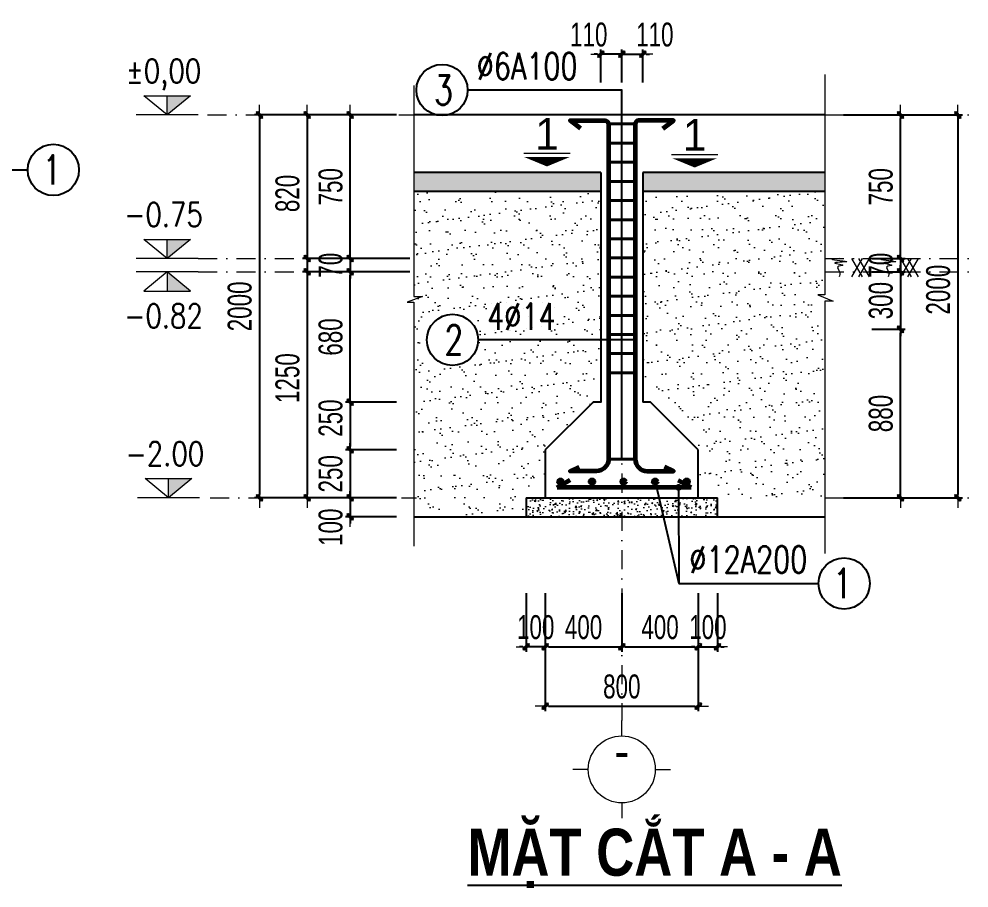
# Model space of a CAD drawing. Header units: millimetres. Extents: x -295047 to 263296, y -724756 to -308748.
# Drawn here: x -110458 to -105492, y -355493 to -350952 of the extents above; entities that cross this region are included whole.
import ezdxf
from ezdxf.enums import TextEntityAlignment as Align

# ---------------------------------------------------------------- set-up
doc = ezdxf.new("R2010")
doc.units = ezdxf.units.MM
doc.header["$MEASUREMENT"] = 0
doc.header["$PDMODE"] = 32
doc.linetypes.add('DASHDOT', pattern=[1, 0.5, -0.25, 0, -0.25])
doc.layers.get('Defpoints').update_dxf_attribs({"color": 1})
for name, color, linetype, lineweight in [('LC Dim', 8, 'Continuous', 18), ('LC Hatch', 252, 'Continuous', 9), ('LC ISO', 153, 'Continuous', 13), ('LC Khac', 4, 'Continuous', 9), ('LC Net dam2', 6, 'Continuous', 40), ('LC Net dam3', 1, 'Continuous', 60), ('LC Net manh', 219, 'Continuous', 5), ('LC Net thay', 7, 'Continuous', 25), ('LC Net truc', 79, 'DASHDOT', 13), ('LC Text1', 3, 'Continuous', 20), ('LC Text2', 7, 'Continuous', 25)]:
    doc.layers.add(name, color=color, linetype=linetype, lineweight=lineweight)
doc.styles.add('HOATBIF', font='hoatbif.shx', dxfattribs={"width": 0.7})
doc.styles.add('LC 1', font='VHAVANB.TTF')
doc.styles.add('LC 3', font='vnsimli.shx', dxfattribs={"width": 0.75})
doc.styles.add('LC3', font='VHARIALB.TTF', dxfattribs={"width": 0.8})
doc.styles.add('T1', font='Vnsimli.shx', dxfattribs={"width": 0.8})
doc.dimstyles.new('1-100(1-50)', dxfattribs={"dimscale": 50, "dimtxt": 2.5, "dimasz": 0.35, "dimexe": 0.5, "dimexo": 0, "dimgap": 0.8, "dimtad": 1, "dimdec": 0, "dimzin": 0, "dimdsep": 46, "dimtxsty": 'HOATBIF', "dimblk1": 'DOT', "dimblk2": 'DOT', "dimsah": 1, "dimcen": -1, "dimdle": 1, "dimclrd": 256, "dimclre": 256, "dimclrt": 4, "dimadec": 3, "dimazin": 2, "dimtfac": 0.333333, "dimtdec": 0, "dimtix": 1, "dimtmove": 2, "dimatfit": 3, "dimldrblk": 'DOT', "dimfxl": 1, "dimtvp": 0.833333, "dimtolj": 1, "dimtzin": 0, "dimarcsym": 0})

# ---------------------------------------------------------------- blocks, each defined once
blk = doc.blocks.new('DOT')
at = {"layer": 'LC Dim'}
blk.add_line((-3, 0), (3, 0), dxfattribs=at)
at = {"layer": 'LC Dim', "color": 4}
blk.add_line((-1, -1), (1, 1), dxfattribs=at)
blk.add_lwpolyline([(0.5, 1), (-1, -0.5), (-0.5, -1), (1, 0.5)], close=True, dxfattribs=at)
blk = doc.blocks.new('*D873')
at = {"layer": 'Defpoints', "color": 0, "ltscale": 2, "transparency": 16777216}
for p in [(-107707.3, -353952.1), (-107307.3, -353952.1), (-107307.3, -354233.5)]:
    blk.add_point(p, dxfattribs=at)
at = {"layer": 'LC Dim', "lineweight": -2, "ltscale": 2, "transparency": 16777216}
for p, q in [((-107707.3, -353952.1), (-107707.3, -354258.5)), ((-107307.3, -353952.1), (-107307.3, -354258.5)), ((-107689.8, -354233.5), (-107324.8, -354233.5))]:
    blk.add_line(p, q, dxfattribs=at)
at = {"layer": 'LC Dim', "lineweight": -2, "ltscale": 2, "transparency": 16777216, "xscale": 17.5, "yscale": 17.5, "zscale": 17.5, "rotation": 180}
blk.add_blockref('DOT', (-107707.3, -354233.5), dxfattribs=at)
at = {"layer": 'LC Dim', "lineweight": -2, "ltscale": 2, "transparency": 16777216, "xscale": 17.5, "yscale": 17.5, "zscale": 17.5}
blk.add_blockref('DOT', (-107307.3, -354233.5), dxfattribs=at)
at = {"layer": 'LC Dim', "color": 4, "ltscale": 2, "transparency": 16777216, "insert": (-107507.3, -354131), "char_height": 125, "attachment_point": 5, "style": 'HOATBIF'}
blk.add_mtext('\\A1;400', dxfattribs=at)
blk = doc.blocks.new('_Dot')
at = {"color": 0, "linetype": 'ByBlock', "lineweight": -2}
blk.add_line((-0.5, 0), (-1, 0), dxfattribs=at)
at = {"color": 0, "linetype": 'ByBlock', "const_width": 0.5}
blk.add_lwpolyline([(-0.25, 0, 1), (0.25, 0, 1)], format="xyb", close=True, dxfattribs=at)
blk = doc.blocks.new('*D874')
at = {"layer": 'Defpoints', "color": 0, "ltscale": 2, "transparency": 16777216}
for p in [(-107307.3, -353952.1), (-106907.3, -353952.1), (-106907.3, -354233.5)]:
    blk.add_point(p, dxfattribs=at)
at = {"layer": 'LC Dim', "lineweight": -2, "ltscale": 2, "transparency": 16777216}
for p, q in [((-107307.3, -353952.1), (-107307.3, -354258.5)), ((-106907.3, -353952.1), (-106907.3, -354258.5)), ((-107289.8, -354233.5), (-106924.8, -354233.5))]:
    blk.add_line(p, q, dxfattribs=at)
at = {"layer": 'LC Dim', "lineweight": -2, "ltscale": 2, "transparency": 16777216, "xscale": 17.5, "yscale": 17.5, "zscale": 17.5, "rotation": 180}
blk.add_blockref('DOT', (-107307.3, -354233.5), dxfattribs=at)
at = {"layer": 'LC Dim', "lineweight": -2, "ltscale": 2, "transparency": 16777216, "xscale": 17.5, "yscale": 17.5, "zscale": 17.5}
blk.add_blockref('DOT', (-106907.3, -354233.5), dxfattribs=at)
at = {"layer": 'LC Dim', "color": 4, "ltscale": 2, "transparency": 16777216, "insert": (-107107.3, -354131), "char_height": 125, "attachment_point": 5, "style": 'HOATBIF'}
blk.add_mtext('\\A1;400', dxfattribs=at)
blk = doc.blocks.new('*D875')
at = {"layer": 'Defpoints', "color": 0, "ltscale": 2, "transparency": 16777216}
for p in [(-107707.3, -353952.1), (-106907.3, -353952.1), (-106907.3, -354543.5)]:
    blk.add_point(p, dxfattribs=at)
at = {"layer": 'LC Dim', "lineweight": -2, "ltscale": 2, "transparency": 16777216}
for p, q in [((-107707.3, -353952.1), (-107707.3, -354568.5)), ((-106907.3, -353952.1), (-106907.3, -354568.5)), ((-107689.8, -354543.5), (-106924.8, -354543.5))]:
    blk.add_line(p, q, dxfattribs=at)
at = {"layer": 'LC Dim', "lineweight": -2, "ltscale": 2, "transparency": 16777216, "xscale": 17.5, "yscale": 17.5, "zscale": 17.5, "rotation": 180}
blk.add_blockref('DOT', (-107707.3, -354543.5), dxfattribs=at)
at = {"layer": 'LC Dim', "lineweight": -2, "ltscale": 2, "transparency": 16777216, "xscale": 17.5, "yscale": 17.5, "zscale": 17.5}
blk.add_blockref('DOT', (-106907.3, -354543.5), dxfattribs=at)
at = {"layer": 'LC Dim', "color": 4, "ltscale": 2, "transparency": 16777216, "insert": (-107307.3, -354441), "char_height": 125, "attachment_point": 5, "style": 'HOATBIF'}
blk.add_mtext('\\A1;800', dxfattribs=at)
blk = doc.blocks.new('*D876')
at = {"layer": 'Defpoints', "color": 0, "ltscale": 2, "transparency": 16777216}
for p in [(-107807.3, -353952.1), (-107707.3, -353952.1), (-107807.3, -354233.5)]:
    blk.add_point(p, dxfattribs=at)
at = {"layer": 'LC Dim', "lineweight": -2, "ltscale": 2, "transparency": 16777216}
for p, q in [((-107807.3, -353952.1), (-107807.3, -354258.5)), ((-107707.3, -353952.1), (-107707.3, -354258.5)), ((-107824.8, -354233.5), (-107842.3, -354233.5)), ((-107707.3, -354233.5), (-107807.3, -354233.5)), ((-107689.8, -354233.5), (-107672.3, -354233.5))]:
    blk.add_line(p, q, dxfattribs=at)
at = {"layer": 'LC Dim', "lineweight": -2, "ltscale": 2, "transparency": 16777216, "xscale": 17.5, "yscale": 17.5, "zscale": 17.5}
blk.add_blockref('DOT', (-107807.3, -354233.5), dxfattribs=at)
at = {"layer": 'LC Dim', "lineweight": -2, "ltscale": 2, "transparency": 16777216, "xscale": 17.5, "yscale": 17.5, "zscale": 17.5, "rotation": 180}
blk.add_blockref('DOT', (-107707.3, -354233.5), dxfattribs=at)
at = {"layer": 'LC Dim', "color": 4, "ltscale": 2, "transparency": 16777216, "insert": (-107757.3, -354131), "char_height": 125, "attachment_point": 5, "style": 'HOATBIF'}
blk.add_mtext('\\A1;100', dxfattribs=at)
blk = doc.blocks.new('*D877')
at = {"layer": 'Defpoints', "color": 0, "ltscale": 2, "transparency": 16777216}
for p in [(-106907.3, -353952.1), (-106807.3, -353952.1), (-106807.3, -354233.5)]:
    blk.add_point(p, dxfattribs=at)
at = {"layer": 'LC Dim', "lineweight": -2, "ltscale": 2, "transparency": 16777216}
for p, q in [((-106907.3, -353952.1), (-106907.3, -354258.5)), ((-106807.3, -353952.1), (-106807.3, -354258.5)), ((-106924.8, -354233.5), (-106942.3, -354233.5)), ((-106907.3, -354233.5), (-106807.3, -354233.5)), ((-106789.8, -354233.5), (-106772.3, -354233.5))]:
    blk.add_line(p, q, dxfattribs=at)
at = {"layer": 'LC Dim', "lineweight": -2, "ltscale": 2, "transparency": 16777216, "xscale": 17.5, "yscale": 17.5, "zscale": 17.5}
blk.add_blockref('DOT', (-106907.3, -354233.5), dxfattribs=at)
at = {"layer": 'LC Dim', "lineweight": -2, "ltscale": 2, "transparency": 16777216, "xscale": 17.5, "yscale": 17.5, "zscale": 17.5, "rotation": 180}
blk.add_blockref('DOT', (-106807.3, -354233.5), dxfattribs=at)
at = {"layer": 'LC Dim', "color": 4, "ltscale": 2, "transparency": 16777216, "insert": (-106857.3, -354131), "char_height": 125, "attachment_point": 5, "style": 'HOATBIF'}
blk.add_mtext('\\A1;100', dxfattribs=at)
blk = doc.blocks.new('*U848')
at = {"layer": 'LC Net dam2', "ltscale": 2}
blk.add_line((-70, 0), (70, 0), dxfattribs=at)
blk = doc.blocks.new('*U849')
at = {"layer": 'LC Net truc', "color": 0, "linetype": 'ByBlock', "lineweight": -2}
for p in [(0, 0), (0, -100), (0, -200), (0, -300), (0, -400), (0, -500), (0, -600)]:
    blk.add_blockref('*U848', p, dxfattribs=at)
at = {"layer": 'LC Net truc', "color": 0, "linetype": 'ByBlock', "lineweight": -2, "transparency": 16777216}
for p in [(0, -700), (0, -800), (0, -900), (0, -1000), (0, -1100), (0, -1200), (0, -1300)]:
    blk.add_blockref('*U848', p, dxfattribs=at)
blk = doc.blocks.new('theptron1')
at = {"layer": 'LC Net dam3'}
for p, q in [((-0.5, 0), (0.5, 0)), ((-0.35, 0.35), (0.35, -0.35)), ((0.35, 0.35), (-0.35, -0.35)), ((0, 0.5), (0, -0.5))]:
    blk.add_line(p, q, dxfattribs=at)
blk.add_circle((0, 0), 0.5, dxfattribs=at)
blk = doc.blocks.new('*U846')
at = {"layer": 'LC Dim', "xscale": 19.6923076923333, "yscale": 19.6923076923333, "zscale": 19.6923076923333}
blk.add_blockref('theptron1', (0, 0), dxfattribs=at)
blk = doc.blocks.new('*U847')
at = {"layer": 'LC Dim', "color": 0, "linetype": 'ByBlock', "lineweight": -2}
for p in [(0, 0), (165, 0), (330, 0), (495, 0), (660, 0)]:
    blk.add_blockref('*U846', p, dxfattribs=at)
blk = doc.blocks.new('*D878')
at = {"layer": 'Defpoints', "color": 0, "ltscale": 2, "transparency": 16777216}
for p in [(-108485.7, -353454), (-108726.7, -353554), (-108485.7, -353554)]:
    blk.add_point(p, dxfattribs=at)
at = {"layer": 'LC Dim', "lineweight": -2, "ltscale": 2, "transparency": 16777216}
for p, q in [((-108485.7, -353454), (-108751.7, -353454)), ((-108726.7, -353436.5), (-108726.7, -353419)), ((-108726.7, -353454), (-108726.7, -353554)), ((-108485.7, -353554), (-108751.7, -353554)), ((-108726.7, -353571.5), (-108726.7, -353589))]:
    blk.add_line(p, q, dxfattribs=at)
at = {"layer": 'LC Dim', "lineweight": -2, "ltscale": 2, "transparency": 16777216, "xscale": 17.5, "yscale": 17.5, "zscale": 17.5}
for p, rotation in [((-108726.7, -353454), 270), ((-108726.7, -353554), 90)]:
    blk.add_blockref('DOT', p, dxfattribs=dict(at, rotation=rotation))
at = {"layer": 'LC Dim', "color": 4, "ltscale": 2, "transparency": 16777216, "insert": (-108829.2, -353608.1), "char_height": 125, "attachment_point": 5, "rotation": 90, "style": 'HOATBIF'}
blk.add_mtext('\\A1;100', dxfattribs=at)
blk = doc.blocks.new('*D879')
at = {"layer": 'Defpoints', "color": 0, "ltscale": 2, "transparency": 16777216}
for p in [(-108485.7, -352954), (-108726.7, -353204), (-108485.7, -353204)]:
    blk.add_point(p, dxfattribs=at)
at = {"layer": 'LC Dim', "lineweight": -2, "ltscale": 2, "transparency": 16777216}
for p, q in [((-108485.7, -352954), (-108751.7, -352954)), ((-108726.7, -352971.5), (-108726.7, -353186.5)), ((-108485.7, -353204), (-108751.7, -353204))]:
    blk.add_line(p, q, dxfattribs=at)
at = {"layer": 'LC Dim', "lineweight": -2, "ltscale": 2, "transparency": 16777216, "xscale": 17.5, "yscale": 17.5, "zscale": 17.5}
for p, rotation in [((-108726.7, -352954), 90), ((-108726.7, -353204), 270)]:
    blk.add_blockref('DOT', p, dxfattribs=dict(at, rotation=rotation))
at = {"layer": 'LC Dim', "color": 4, "ltscale": 2, "transparency": 16777216, "insert": (-108829.2, -353038), "char_height": 125, "attachment_point": 5, "rotation": 90, "style": 'HOATBIF'}
blk.add_mtext('\\A1;250', dxfattribs=at)
blk = doc.blocks.new('*D880')
at = {"layer": 'Defpoints', "color": 0, "ltscale": 2, "transparency": 16777216}
for p in [(-108726.7, -351454), (-108485.7, -351454), (-108485.7, -352204)]:
    blk.add_point(p, dxfattribs=at)
at = {"layer": 'LC Dim', "lineweight": -2, "ltscale": 2, "transparency": 16777216}
for p, q in [((-108485.7, -351454), (-108751.7, -351454)), ((-108726.7, -352186.5), (-108726.7, -351471.5)), ((-108485.7, -352204), (-108751.7, -352204))]:
    blk.add_line(p, q, dxfattribs=at)
at = {"layer": 'LC Dim', "lineweight": -2, "ltscale": 2, "transparency": 16777216, "xscale": 17.5, "yscale": 17.5, "zscale": 17.5}
for p, rotation in [((-108726.7, -351454), 90), ((-108726.7, -352204), 270)]:
    blk.add_blockref('DOT', p, dxfattribs=dict(at, rotation=rotation))
at = {"layer": 'LC Dim', "color": 4, "ltscale": 2, "transparency": 16777216, "insert": (-108829.2, -351829), "char_height": 125, "attachment_point": 5, "rotation": 90, "style": 'HOATBIF'}
blk.add_mtext('\\A1;750', dxfattribs=at)
blk = doc.blocks.new('*D881')
at = {"layer": 'Defpoints', "color": 0, "ltscale": 2, "transparency": 16777216}
for p in [(-108726.7, -352274), (-108485.7, -352274), (-108485.7, -352954)]:
    blk.add_point(p, dxfattribs=at)
at = {"layer": 'LC Dim', "lineweight": -2, "ltscale": 2, "transparency": 16777216}
for p, q in [((-108485.7, -352274), (-108751.7, -352274)), ((-108726.7, -352936.5), (-108726.7, -352291.5)), ((-108485.7, -352954), (-108751.7, -352954))]:
    blk.add_line(p, q, dxfattribs=at)
at = {"layer": 'LC Dim', "lineweight": -2, "ltscale": 2, "transparency": 16777216, "xscale": 17.5, "yscale": 17.5, "zscale": 17.5}
for p, rotation in [((-108726.7, -352274), 90), ((-108726.7, -352954), 270)]:
    blk.add_blockref('DOT', p, dxfattribs=dict(at, rotation=rotation))
at = {"layer": 'LC Dim', "color": 4, "ltscale": 2, "transparency": 16777216, "insert": (-108829.2, -352614), "char_height": 125, "attachment_point": 5, "rotation": 90, "style": 'HOATBIF'}
blk.add_mtext('\\A1;680', dxfattribs=at)
blk = doc.blocks.new('*D882')
at = {"layer": 'Defpoints', "color": 0, "ltscale": 2, "transparency": 16777216}
for p in [(-108485.7, -351454), (-109201.7, -353454), (-108485.7, -353454)]:
    blk.add_point(p, dxfattribs=at)
at = {"layer": 'LC Dim', "lineweight": -2, "ltscale": 2, "transparency": 16777216}
for p, q in [((-108485.7, -351454), (-109226.7, -351454)), ((-109201.7, -351471.5), (-109201.7, -353436.5)), ((-108485.7, -353454), (-109226.7, -353454))]:
    blk.add_line(p, q, dxfattribs=at)
at = {"layer": 'LC Dim', "lineweight": -2, "ltscale": 2, "transparency": 16777216, "xscale": 17.5, "yscale": 17.5, "zscale": 17.5}
for p, rotation in [((-109201.7, -351454), 90), ((-109201.7, -353454), 270)]:
    blk.add_blockref('DOT', p, dxfattribs=dict(at, rotation=rotation))
at = {"layer": 'LC Dim', "color": 4, "ltscale": 2, "transparency": 16777216, "insert": (-109304.2, -352454), "char_height": 125, "attachment_point": 5, "rotation": 90, "style": 'HOATBIF'}
blk.add_mtext('\\A1;2000', dxfattribs=at)
blk = doc.blocks.new('*D883')
at = {"layer": 'Defpoints', "color": 0, "ltscale": 2, "transparency": 16777216}
for p in [(-108485.7, -353204), (-108726.7, -353454), (-108485.7, -353454)]:
    blk.add_point(p, dxfattribs=at)
at = {"layer": 'LC Dim', "lineweight": -2, "ltscale": 2, "transparency": 16777216}
for p, q in [((-108485.7, -353204), (-108751.7, -353204)), ((-108726.7, -353186.5), (-108726.7, -353169)), ((-108726.7, -353204), (-108726.7, -353454)), ((-108485.7, -353454), (-108751.7, -353454)), ((-108726.7, -353471.5), (-108726.7, -353489))]:
    blk.add_line(p, q, dxfattribs=at)
at = {"layer": 'LC Dim', "lineweight": -2, "ltscale": 2, "transparency": 16777216, "xscale": 17.5, "yscale": 17.5, "zscale": 17.5}
for p, rotation in [((-108726.7, -353204), 270), ((-108726.7, -353454), 90)]:
    blk.add_blockref('DOT', p, dxfattribs=dict(at, rotation=rotation))
at = {"layer": 'LC Dim', "color": 4, "ltscale": 2, "transparency": 16777216, "insert": (-108829.2, -353329), "char_height": 125, "attachment_point": 5, "rotation": 90, "style": 'HOATBIF'}
blk.add_mtext('\\A1;250', dxfattribs=at)
blk = doc.blocks.new('TIEUDE1')
at = {"layer": 'LC Text2', "color": 7, "style": 'LC 1'}
blk.add_attdef('TIªU§Ò', text='', height=5, dxfattribs=at).set_placement((0, 0), align=Align.BOTTOM_CENTER)
blk.add_attdef('TL', text='', height=3, dxfattribs=at).set_placement((0, -2), align=Align.TOP_CENTER)
blk = doc.blocks.new('TTRUC')
at = {"layer": 'LC ISO'}
for p, q in [((0, 6.95), (0, 10.13)), ((-6.95, 0), (-10.13, 0)), ((6.95, 0), (10.13, 0)), ((0, -6.95), (0, -10.13))]:
    blk.add_line(p, q, dxfattribs=at)
at = {"layer": 'LC Net manh'}
blk.add_circle((0, 0), 6.95, dxfattribs=at)
blk = doc.blocks.new('*D884')
at = {"layer": 'Defpoints', "color": 0, "ltscale": 2, "transparency": 16777216}
for p in [(-107197.3, -351136.9), (-107307.3, -351284), (-107197.3, -351284)]:
    blk.add_point(p, dxfattribs=at)
at = {"layer": 'LC Dim', "lineweight": -2, "ltscale": 2, "transparency": 16777216}
for p, q in [((-107307.3, -351284), (-107307.3, -351111.9)), ((-107197.3, -351284), (-107197.3, -351111.9)), ((-107324.8, -351136.9), (-107342.3, -351136.9)), ((-107307.3, -351136.9), (-107197.3, -351136.9)), ((-107179.8, -351136.9), (-107162.3, -351136.9))]:
    blk.add_line(p, q, dxfattribs=at)
at = {"layer": 'LC Dim', "lineweight": -2, "ltscale": 2, "transparency": 16777216, "xscale": 17.5, "yscale": 17.5, "zscale": 17.5}
blk.add_blockref('DOT', (-107307.3, -351136.9), dxfattribs=at)
at = {"layer": 'LC Dim', "lineweight": -2, "ltscale": 2, "transparency": 16777216, "xscale": 17.5, "yscale": 17.5, "zscale": 17.5, "rotation": 180}
blk.add_blockref('DOT', (-107197.3, -351136.9), dxfattribs=at)
at = {"layer": 'LC Dim', "color": 4, "ltscale": 2, "transparency": 16777216, "insert": (-107134.6, -351034.4), "char_height": 125, "attachment_point": 5, "style": 'HOATBIF'}
blk.add_mtext('\\A1;110', dxfattribs=at)
blk = doc.blocks.new('*D885')
at = {"layer": 'Defpoints', "color": 0, "ltscale": 2, "transparency": 16777216}
for p in [(-107417.3, -351136.9), (-107417.3, -351284), (-107307.3, -351284)]:
    blk.add_point(p, dxfattribs=at)
at = {"layer": 'LC Dim', "lineweight": -2, "ltscale": 2, "transparency": 16777216}
for p, q in [((-107417.3, -351284), (-107417.3, -351111.9)), ((-107307.3, -351284), (-107307.3, -351111.9)), ((-107434.8, -351136.9), (-107452.3, -351136.9)), ((-107307.3, -351136.9), (-107417.3, -351136.9)), ((-107289.8, -351136.9), (-107272.3, -351136.9))]:
    blk.add_line(p, q, dxfattribs=at)
at = {"layer": 'LC Dim', "lineweight": -2, "ltscale": 2, "transparency": 16777216, "xscale": 17.5, "yscale": 17.5, "zscale": 17.5}
blk.add_blockref('DOT', (-107417.3, -351136.9), dxfattribs=at)
at = {"layer": 'LC Dim', "lineweight": -2, "ltscale": 2, "transparency": 16777216, "xscale": 17.5, "yscale": 17.5, "zscale": 17.5, "rotation": 180}
blk.add_blockref('DOT', (-107307.3, -351136.9), dxfattribs=at)
at = {"layer": 'LC Dim', "color": 4, "ltscale": 2, "transparency": 16777216, "insert": (-107480, -351034.4), "char_height": 125, "attachment_point": 5, "style": 'HOATBIF'}
blk.add_mtext('\\A1;110', dxfattribs=at)
blk = doc.blocks.new('*D870')
at = {"layer": 'Defpoints', "color": 0, "ltscale": 2, "transparency": 16777216}
for p in [(-106000, -352574), (-105850.5, -352574), (-106000, -353454)]:
    blk.add_point(p, dxfattribs=at)
at = {"layer": 'LC Dim', "lineweight": -2, "ltscale": 2, "transparency": 16777216}
for p, q in [((-106000, -352574), (-105825.5, -352574)), ((-105850.5, -353436.5), (-105850.5, -352591.5)), ((-106000, -353454), (-105825.5, -353454))]:
    blk.add_line(p, q, dxfattribs=at)
at = {"layer": 'LC Dim', "lineweight": -2, "ltscale": 2, "transparency": 16777216, "xscale": 17.5, "yscale": 17.5, "zscale": 17.5}
for p, rotation in [((-105850.5, -352574), 90), ((-105850.5, -353454), 270)]:
    blk.add_blockref('DOT', p, dxfattribs=dict(at, rotation=rotation))
at = {"layer": 'LC Dim', "color": 4, "ltscale": 2, "transparency": 16777216, "insert": (-105953, -353014), "char_height": 125, "attachment_point": 5, "rotation": 90, "style": 'HOATBIF'}
blk.add_mtext('\\A1;880', dxfattribs=at)
blk = doc.blocks.new('*D871')
at = {"layer": 'Defpoints', "color": 0, "ltscale": 2, "transparency": 16777216}
for p in [(-106000, -351454), (-105850.5, -351454), (-106000, -352204)]:
    blk.add_point(p, dxfattribs=at)
at = {"layer": 'LC Dim', "lineweight": -2, "ltscale": 2, "transparency": 16777216}
for p, q in [((-106000, -351454), (-105825.5, -351454)), ((-105850.5, -352186.5), (-105850.5, -351471.5)), ((-106000, -352204), (-105825.5, -352204))]:
    blk.add_line(p, q, dxfattribs=at)
at = {"layer": 'LC Dim', "lineweight": -2, "ltscale": 2, "transparency": 16777216, "xscale": 17.5, "yscale": 17.5, "zscale": 17.5}
for p, rotation in [((-105850.5, -351454), 90), ((-105850.5, -352204), 270)]:
    blk.add_blockref('DOT', p, dxfattribs=dict(at, rotation=rotation))
at = {"layer": 'LC Dim', "color": 4, "ltscale": 2, "transparency": 16777216, "insert": (-105953, -351829), "char_height": 125, "attachment_point": 5, "rotation": 90, "style": 'HOATBIF'}
blk.add_mtext('\\A1;750', dxfattribs=at)
blk = doc.blocks.new('mat dat')
at = {"layer": 'LC Net manh'}
for p, q in [((2, 0), (3.73, -3)), ((3.73, 0), (2, -3)), ((3.15, 0), (4.88, -3)), ((4.88, 0), (3.15, -3))]:
    blk.add_line(p, q, dxfattribs=at)
blk.add_spline([(0, 0), (-1.21, -0.12), (1.21, -0.52), (-0.75, -0.75), (0.58, -1.1), (-0.23, -1.33), (0.06, -2.19), (0, -3)], degree=3, dxfattribs=at)
blk = doc.blocks.new('*U851')
at = {"layer": 'LC Khac', "xscale": 32.00000000005184, "yscale": 32.00000000005184, "zscale": 32.00000000005184}
blk.add_blockref('mat dat', (-56.7, 48), dxfattribs=at)
blk = doc.blocks.new('*U850')
at = {"layer": 'LC Dim', "color": 0, "linetype": 'ByBlock', "lineweight": -2}
for p in [(0, 0), (256, 0)]:
    blk.add_blockref('*U851', p, dxfattribs=at)
blk = doc.blocks.new('*D872')
at = {"layer": 'Defpoints', "color": 0, "ltscale": 2, "transparency": 16777216}
for p in [(-106149.1, -351454), (-106149.1, -353454), (-105550.6, -353454)]:
    blk.add_point(p, dxfattribs=at)
at = {"layer": 'LC Dim', "lineweight": -2, "ltscale": 2, "transparency": 16777216}
for p, q in [((-106149.1, -351454), (-105525.6, -351454)), ((-105550.6, -351471.5), (-105550.6, -353436.5)), ((-106149.1, -353454), (-105525.6, -353454))]:
    blk.add_line(p, q, dxfattribs=at)
at = {"layer": 'LC Dim', "lineweight": -2, "ltscale": 2, "transparency": 16777216, "xscale": 17.5, "yscale": 17.5, "zscale": 17.5}
for p, rotation in [((-105550.6, -351454), 90), ((-105550.6, -353454), 270)]:
    blk.add_blockref('DOT', p, dxfattribs=dict(at, rotation=rotation))
at = {"layer": 'LC Dim', "color": 4, "ltscale": 2, "transparency": 16777216, "insert": (-105653.1, -352366.7), "char_height": 125, "attachment_point": 5, "rotation": 90, "style": 'HOATBIF'}
blk.add_mtext('\\A1;2000', dxfattribs=at)
blk = doc.blocks.new('Caodo1')
at = {"layer": 'LC Text1'}
blk.add_hatch(color=256, dxfattribs=at).paths.add_polyline_path([(0, 200.2), (0, 0), (243.4, 200.2)])
for p, q in [((0, 0), (0, 200.2)), ((323.6, 0), (-323.6, 0))]:
    blk.add_line(p, q, dxfattribs=at)
blk.add_lwpolyline([(-243.4, 200.2), (243.4, 200.2), (0, 0), (0, 0)], close=True, dxfattribs=at)
at = {"layer": 'LC Text1', "style": 'T1', "width": 0.8}
blk.add_attdef('%%P0,00', text='', height=250, dxfattribs=at).set_placement((-39, 459.5), align=Align.MIDDLE_CENTER)
blk = doc.blocks.new('*D894')
at = {"layer": 'Defpoints', "color": 0, "ltscale": 2, "transparency": 16777216}
for p in [(-108414.7, -352204), (-108726.7, -352274), (-108414.7, -352274)]:
    blk.add_point(p, dxfattribs=at)
at = {"layer": 'LC Dim', "lineweight": -2, "ltscale": 2, "transparency": 16777216}
for p, q in [((-108726.7, -352186.5), (-108726.7, -352169)), ((-108414.7, -352204), (-108751.7, -352204)), ((-108726.7, -352204), (-108726.7, -352274)), ((-108414.7, -352274), (-108751.7, -352274)), ((-108726.7, -352291.5), (-108726.7, -352309))]:
    blk.add_line(p, q, dxfattribs=at)
at = {"layer": 'LC Dim', "lineweight": -2, "ltscale": 2, "transparency": 16777216, "xscale": 17.5, "yscale": 17.5, "zscale": 17.5}
for p, rotation in [((-108726.7, -352204), 270), ((-108726.7, -352274), 90)]:
    blk.add_blockref('DOT', p, dxfattribs=dict(at, rotation=rotation))
at = {"layer": 'LC Dim', "color": 4, "ltscale": 2, "transparency": 16777216, "insert": (-108829.2, -352239), "char_height": 125, "attachment_point": 5, "rotation": 90, "style": 'HOATBIF'}
blk.add_mtext('\\A1;70', dxfattribs=at)
blk = doc.blocks.new('*D895')
at = {"layer": 'Defpoints', "color": 0, "ltscale": 2, "transparency": 16777216}
for p in [(-108485.7, -351454), (-108952, -352274), (-108485.7, -352274)]:
    blk.add_point(p, dxfattribs=at)
at = {"layer": 'LC Dim', "lineweight": -2, "ltscale": 2, "transparency": 16777216}
for p, q in [((-108485.7, -351454), (-108977, -351454)), ((-108952, -351471.5), (-108952, -352256.5)), ((-108485.7, -352274), (-108977, -352274))]:
    blk.add_line(p, q, dxfattribs=at)
at = {"layer": 'LC Dim', "lineweight": -2, "ltscale": 2, "transparency": 16777216, "xscale": 17.5, "yscale": 17.5, "zscale": 17.5}
for p, rotation in [((-108952, -351454), 90), ((-108952, -352274), 270)]:
    blk.add_blockref('DOT', p, dxfattribs=dict(at, rotation=rotation))
at = {"layer": 'LC Dim', "color": 4, "ltscale": 2, "transparency": 16777216, "insert": (-109054.5, -351864), "char_height": 125, "attachment_point": 5, "rotation": 90, "style": 'HOATBIF'}
blk.add_mtext('\\A1;820', dxfattribs=at)
blk = doc.blocks.new('*D896')
at = {"layer": 'Defpoints', "color": 0, "ltscale": 2, "transparency": 16777216}
for p in [(-108485.7, -352204), (-108952, -353454), (-108485.7, -353454)]:
    blk.add_point(p, dxfattribs=at)
at = {"layer": 'LC Dim', "lineweight": -2, "ltscale": 2, "transparency": 16777216}
for p, q in [((-108485.7, -352204), (-108977, -352204)), ((-108952, -352221.5), (-108952, -353436.5)), ((-108485.7, -353454), (-108977, -353454))]:
    blk.add_line(p, q, dxfattribs=at)
at = {"layer": 'LC Dim', "lineweight": -2, "ltscale": 2, "transparency": 16777216, "xscale": 17.5, "yscale": 17.5, "zscale": 17.5}
for p, rotation in [((-108952, -352204), 90), ((-108952, -353454), 270)]:
    blk.add_blockref('DOT', p, dxfattribs=dict(at, rotation=rotation))
at = {"layer": 'LC Dim', "color": 4, "ltscale": 2, "transparency": 16777216, "insert": (-109054.5, -352829), "char_height": 125, "attachment_point": 5, "rotation": 90, "style": 'HOATBIF'}
blk.add_mtext('\\A1;1250', dxfattribs=at)
blk = doc.blocks.new('*D900')
at = {"layer": 'Defpoints', "color": 0, "ltscale": 2, "transparency": 16777216}
for p in [(-106000, -352274), (-106000, -352574), (-105850.5, -352574)]:
    blk.add_point(p, dxfattribs=at)
at = {"layer": 'LC Dim', "lineweight": -2, "ltscale": 2, "transparency": 16777216}
for p, q in [((-106000, -352274), (-105825.5, -352274)), ((-105850.5, -352256.5), (-105850.5, -352239)), ((-105850.5, -352274), (-105850.5, -352574)), ((-106000, -352574), (-105825.5, -352574)), ((-105850.5, -352591.5), (-105850.5, -352609))]:
    blk.add_line(p, q, dxfattribs=at)
at = {"layer": 'LC Dim', "lineweight": -2, "ltscale": 2, "transparency": 16777216, "xscale": 17.5, "yscale": 17.5, "zscale": 17.5}
for p, rotation in [((-105850.5, -352274), 270), ((-105850.5, -352574), 90)]:
    blk.add_blockref('DOT', p, dxfattribs=dict(at, rotation=rotation))
at = {"layer": 'LC Dim', "color": 4, "ltscale": 2, "transparency": 16777216, "insert": (-105953, -352424), "char_height": 125, "attachment_point": 5, "rotation": 90, "style": 'HOATBIF'}
blk.add_mtext('\\A1;300', dxfattribs=at)
blk = doc.blocks.new('*D899')
at = {"layer": 'Defpoints', "color": 0, "ltscale": 2, "transparency": 16777216}
for p in [(-106000, -352204), (-106000, -352274), (-105850.5, -352274)]:
    blk.add_point(p, dxfattribs=at)
at = {"layer": 'LC Dim', "lineweight": -2, "ltscale": 2, "transparency": 16777216}
for p, q in [((-105850.5, -352186.5), (-105850.5, -352169)), ((-106000, -352204), (-105825.5, -352204)), ((-105850.5, -352204), (-105850.5, -352274)), ((-106000, -352274), (-105825.5, -352274)), ((-105850.5, -352291.5), (-105850.5, -352309))]:
    blk.add_line(p, q, dxfattribs=at)
at = {"layer": 'LC Dim', "lineweight": -2, "ltscale": 2, "transparency": 16777216, "xscale": 17.5, "yscale": 17.5, "zscale": 17.5}
for p, rotation in [((-105850.5, -352204), 270), ((-105850.5, -352274), 90)]:
    blk.add_blockref('DOT', p, dxfattribs=dict(at, rotation=rotation))
at = {"layer": 'LC Dim', "color": 4, "ltscale": 2, "transparency": 16777216, "insert": (-105953, -352239), "char_height": 125, "attachment_point": 5, "rotation": 90, "style": 'HOATBIF'}
blk.add_mtext('\\A1;70', dxfattribs=at)

msp = doc.modelspace()

# ---------------------------------------------------------------- hatches: boundary and pattern name
at = {"layer": 'LC Hatch', "ltscale": 2}
h = msp.add_hatch(dxfattribs=at)
h.set_pattern_fill('AR-CONC', color=256, scale=10, style=0)
h.set_pattern_definition([(50, (-61, 898), (71.726018, -6.2752135), [7.5, -82.5]), (355, (-61, 898), (-13.875133, 75.219213), [6, -66]), (100.4514, (-55.02, 897.48), (57.850938, 68.943954), [6.374019, -70.114211]), (46.1842, (-61, 918), (106.724105, -16.551901), [11.25, -123.75]), (96.6356, (-52.11, 916.62), (93.46627, 97.411787), [9.56103, -105.1713]), (351.1842, (-61, 918), (93.466195, 97.41186), [9, -99]), (21, (-51, 913), (59.690705, -40.261889), [7.5, -82.5]), (326, (-51, 913), (24.331533, 72.515005), [6, -66]), (71.4514, (-46.026, 909.645), (84.022263, 32.25305), [6.374019, -70.114211]), (37.5, (-61, 898), (1.2159855, 33.2893854), [0, -65.2, 0, -67, 0, -66.25]), (7.5, (-61, 898), (26.3069537, 39.4411712), [0, -38.2, 0, -63.7, 0, -25.25]), (327.5, (-83.3, 898), (53.3822436, -2.2554872), [0, -25, 0, -78, 0, -103.5]), (317.5, (-93.3, 898), (58.318617, 10.010498), [0, -32.5, 0, -51.8, 0, -73.5])])
h.paths.add_polyline_path([(-107417.3, -351754), (-108394.3, -351754), (-108394.3, -351854), (-107417.3, -351854)])
h.paths.add_polyline_path([(-106246.7, -351754), (-107197.3, -351754), (-107197.3, -351854), (-106246.7, -351854)])
h = msp.add_hatch(dxfattribs=at)
h.set_pattern_fill('AR-SAND', color=256, scale=60)
h.set_pattern_definition([(37.5, (-61, 898), (-3.779601, 115.609426), [0, -91.2, 0, -102, 0, -97.5]), (7.5, (-61, 898), (106.1866, 169.328764), [0, -49.2, 0, -82.2, 0, -31.5]), (327.5, (-134.8, 898), (186.848512, 0.339543), [0, -30, 0, -108, 0, -141]), (317.5, (-134.8, 898), (180.367596, 52.660534), [0, -15, 0, -70.8, 0, -81])])
h.paths.add_polyline_path([(-107417.3, -351854), (-108394.3, -351854), (-108394.3, -352401.8), (-108349.3, -352401.8), (-108429.9, -352431.3), (-108394.3, -352431.3), (-108394.3, -353554), (-108380.4, -353554), (-107807.3, -353554), (-107807.3, -353454), (-107707.3, -353454), (-107707.3, -353204), (-107457.3, -352954), (-107417.3, -352954)])
h.paths.add_polyline_path([(-108058.5, -352629.3, -1), (-108326, -352629.3, -1)], flags=16)
h.paths.add_polyline_path([(-108261.1, -352743.9), (-108108.3, -352743.9), (-108108.3, -352514.7), (-108261.1, -352514.7)], flags=8)
h.paths.add_polyline_path([(-108045.7, -352611.3), (-107629, -352611.3), (-107629, -352402.9), (-108045.7, -352402.9)], flags=24)
h = msp.add_hatch(dxfattribs=at)
h.set_pattern_fill('AR-SAND', color=256, scale=60)
h.set_pattern_definition([(37.5, (-7093.72, -80295.16), (-3.7796, 115.609426), [0, -91.2, 0, -102, 0, -97.5]), (7.5, (-7093.72, -80295.16), (106.1866, 169.32876), [0, -49.2, 0, -82.2, 0, -31.5]), (327.5, (-7167.52, -80295.16), (186.84851, 0.339543), [0, -30, 0, -108, 0, -141]), (317.5, (-7167.52, -80295.16), (180.3676, 52.66053), [0, -15, 0, -70.8, 0, -81])])
h.paths.add_polyline_path([(-106246.7, -351854), (-107197.3, -351854), (-107197.3, -352854), (-107157.3, -352854), (-106907.3, -353104), (-106907.3, -353354), (-106807.3, -353354), (-106807.3, -353454), (-106246.7, -353454)])
h = msp.add_hatch(dxfattribs=at)
h.set_pattern_fill('AR-CONC', color=256, scale=10, style=0)
h.set_pattern_definition([(50, (-186937.35, -281902.08), (71.726018, -6.275213), [7.5, -82.5]), (355, (-186937.35, -281902.08), (-13.875133, 75.219213), [6, -66]), (100.4514, (-186931.375, -281902.604), (57.85094, 68.943954), [6.37402, -70.11421]), (46.1842, (-186937.35, -281882.08), (106.724105, -16.5519), [11.25, -123.75]), (96.6356, (-186928.46, -281883.46), (93.46627, 97.41179), [9.56103, -105.1713]), (351.1842, (-186937.35, -281882.08), (93.4662, 97.41186), [9, -99]), (21, (-186927.35, -281887.08), (59.690705, -40.26189), [7.5, -82.5]), (326, (-186927.35, -281887.08), (24.331533, 72.515005), [6, -66]), (71.4514, (-186922.38, -281890.437), (84.022263, 32.25305), [6.37402, -70.11421]), (37.5, (-186937.352, -281902.081), (1.2159855, 33.2893854), [0, -65.2, 0, -67, 0, -66.25]), (7.5, (-186937.352, -281902.08), (26.306954, 39.441171), [0, -38.2, 0, -63.7, 0, -25.25]), (327.5, (-186959.652, -281902.081), (53.3822436, -2.255487), [0, -25, 0, -78, 0, -103.5]), (317.5, (-186969.65, -281902.08), (58.318617, 10.010498), [0, -32.5, 0, -51.8, 0, -73.5])])
h.paths.add_polyline_path([(-106807.3, -353554), (-106807.3, -353454), (-107807.3, -353454), (-107807.3, -353554)])

# ---------------------------------------------------------------- linework, layer by layer
at = {"layer": 'LC Khac', "color": 1, "ltscale": 2}
for p, q in [((-107577.1, -351655.9), (-107819.8, -351655.9)), ((-106805, -351661.5), (-107047.7, -351661.5))]:
    msp.add_line(p, q, dxfattribs=at)
for points in [[(-107698.5, -351722.9, 0, 235.7, 0), (-107698.5, -351674.2, 137.5, 137.5, 0)], [(-106926.4, -351728.5, 0, 235.7, 0), (-106926.4, -351679.8, 137.5, 137.5, 0)]]:
    msp.add_lwpolyline(points, format="xyseb", dxfattribs=at)
at = {"layer": 'LC Net dam2', "ltscale": 2}
msp.add_line((-107377.1, -353252.3), (-107237.3, -353252.6), dxfattribs=at)
at = {"layer": 'LC Net dam3'}
for p, q in [((-107644.5, -353399.8), (-107577.4, -353360.4)), ((-106945.4, -353399.8), (-107012.5, -353363.7)), ((-106945.4, -353399.8), (-107644.5, -353399.8))]:
    msp.add_line(p, q, dxfattribs=at)
for points in [[(-107522.4, -351524), (-107577.3, -351483.5), (-107395.2, -351483.5, -0.414214), (-107377.3, -351501.4), (-107377.3, -353257.2)], [(-107092.3, -351524), (-107037.3, -351483.5), (-107219.4, -351483.5, 0.414214), (-107237.3, -351501.4), (-107237.3, -353252.6), (-107237.3, -353252.6, 0.414214), (-107174.8, -353315.2), (-107037.1, -353315.2), (-107084.7, -353291.7)], [(-107377.3, -353247.4, -0.436712), (-107439.9, -353315.2), (-107577.6, -353315.2), (-107530, -353291.7)]]:
    msp.add_lwpolyline(points, format="xyb", dxfattribs=at)
at = {"layer": 'LC Net manh', "ltscale": 2}
for points in [[(-106246.7, -351242.1), (-106246.7, -352394.1), (-106282.2, -352394.1), (-106201.7, -352426.1), (-106246.7, -352426.1), (-106246.7, -353744.6)], [(-108394.3, -351299.8), (-108394.3, -352401.8), (-108349.3, -352401.8), (-108429.9, -352431.3), (-108394.3, -352431.3), (-108394.3, -353706.8)]]:
    msp.add_lwpolyline(points, dxfattribs=at)
at = {"layer": 'LC Net thay', "linetype": 'Continuous', "ltscale": 1000}
for p, q in [((-106246.7, -351454), (-108394.3, -351454)), ((-107417.3, -351754), (-108394.3, -351754)), ((-107197.3, -351754), (-107197.3, -352954)), ((-106246.7, -351754), (-107197.3, -351754)), ((-107417.3, -351854), (-108394.3, -351854)), ((-106246.7, -351854), (-107197.3, -351854)), ((-107707.3, -353204), (-107707.3, -353454)), ((-106907.3, -353454), (-106907.3, -353204)), ((-107807.3, -353454), (-106807.3, -353454)), ((-107807.3, -353454), (-107807.3, -353554)), ((-107707.3, -353454), (-106907.3, -353454)), ((-106807.3, -353554), (-106807.3, -353454)), ((-108394.3, -353554), (-106246.7, -353554)), ((-107807.3, -353554), (-106807.3, -353554))]:
    msp.add_line(p, q, dxfattribs=at)
for points in [[(-107417.3, -351754), (-107417.3, -352954), (-107457.3, -352954), (-107707.3, -353204)], [(-106907.3, -353204), (-107157.3, -352954), (-107197.3, -352954)]]:
    msp.add_lwpolyline(points, dxfattribs=at)
at = {"layer": 'LC Net truc', "ltscale": 200}
for p, q in [((-109473.3, -351454), (-108394.3, -351454)), ((-106246.7, -351454), (-104953, -351454)), ((-107307.3, -351526.7), (-107307.3, -354618)), ((-109521.6, -352204), (-108394.3, -352204)), ((-106246.7, -352204), (-104953, -352204)), ((-109521.7, -352274), (-108394.3, -352274)), ((-106246.7, -352274), (-104953, -352274)), ((-109459.3, -353454), (-108380.4, -353454)), ((-106246.7, -353454), (-104953, -353454))]:
    msp.add_line(p, q, dxfattribs=at)
at = {"layer": 'LC Text2', "ltscale": 100}
for centre in [(-108246.8, -351323.7), (-110278.6, -351741), (-108192.3, -352629.3), (-106145.1, -353901.8)]:
    msp.add_circle(centre, 133.8, dxfattribs=at)

# ---------------------------------------------------------------- block references
at = {"layer": 'LC Dim'}
msp.add_blockref('*U850', (-106113.7, -352252), dxfattribs=at)
at = {"layer": 'LC Dim', "extrusion": (0, 0, -1), "xscale": -1, "zscale": -1}
msp.add_blockref('*U847', (107628, -353369.8), dxfattribs=at)
at = {"layer": 'LC ISO', "xscale": 25.19610424696835, "yscale": 25.19610424696835, "zscale": 25.19610424696835}
msp.add_blockref('TTRUC', (-107307.3, -354873.3), dxfattribs=at)
at = {"layer": 'LC Net truc', "xscale": -1}
msp.add_blockref('*U849', (-107307.3, -351501), dxfattribs=at)
at = {"layer": 'LC Text1'}
ref = msp.add_blockref('Caodo1', (-109683.4, -351454), dxfattribs=dict(at, xscale=0.5, yscale=0.5, zscale=0.5))
ref.add_attrib('%%P0,00', '%%p0,00', dxfattribs={"layer": 'LC Text2', "height": 125, "style": 'T1', "width": 0.8}).set_placement((-109702.9, -351224.2), align=Align.MIDDLE_CENTER)
ref = msp.add_blockref('Caodo1', (-109683.4, -352204), dxfattribs=dict(at, xscale=0.5, yscale=0.5, zscale=0.5))
ref.add_attrib('%%P0,00', '-0.75', dxfattribs={"layer": 'LC Text2', "height": 125, "style": 'T1', "width": 0.8}).set_placement((-109702.9, -351974.2), align=Align.MIDDLE_CENTER)
ref = msp.add_blockref('Caodo1', (-109683.5, -352274), dxfattribs=dict(at, xscale=-0.5, yscale=0.5, zscale=0.5, rotation=180))
ref.add_attrib('%%P0,00', '-0.82', dxfattribs={"layer": 'LC Text2', "height": 125, "style": 'T1', "width": 0.8}).set_placement((-109703, -352503.8), align=Align.MIDDLE_CENTER)
ref = msp.add_blockref('Caodo1', (-109676.4, -353454), dxfattribs=dict(at, xscale=0.5, yscale=0.5, zscale=0.5))
ref.add_attrib('%%P0,00', '-2.00', dxfattribs={"layer": 'LC Text2', "height": 125, "style": 'T1', "width": 0.8}).set_placement((-109695.9, -353224.2), align=Align.MIDDLE_CENTER)
at = {"layer": 'LC Text2'}
ref = msp.add_blockref('TIEUDE1', (-107135.2, -355503.2), dxfattribs=dict(at, xscale=50.00000000009664, yscale=50.00000000009664, zscale=50.00000000009664))
ref.add_attrib('TIªU§Ò', '%%UmÆt c¾t a - a', dxfattribs={"color": 7, "height": 246.221, "style": 'LC3', "width": 0.8}).set_placement((-107135.2, -355503.2), align=Align.BOTTOM_CENTER)

# ---------------------------------------------------------------- texts
at = {"ltscale": 2, "style": 'LC 1'}
for p in [(-107698.5, -351552.4), (-106926.4, -351558)]:
    msp.add_attdef('1', text='B', height=165, dxfattribs=at).set_placement(p, align=Align.MIDDLE_CENTER)
at = {"layer": 'LC Text1', "ltscale": 0.2, "style": 'LC 1', "width": 0.9}
msp.add_text('-', height=197.3, dxfattribs=at).set_placement((-107307.3, -354933.8), align=Align.BOTTOM_CENTER)
at = {"layer": 'LC Text2', "linetype": 'ByBlock', "style": 'LC 3', "width": 0.75}
for s, p in [('%%C6A100', (-108065.4, -351268.3)), ('4%%C14', (-108010.9, -352576.5)), ('%%C12A200', (-106953.9, -353846.4))]:
    msp.add_text(s, height=138.89, dxfattribs=at).set_placement(p)
at = {"layer": 'LC Text2', "ltscale": 100, "style": 'LC 3', "width": 0.75}
for s, p in [('3', (-108239.2, -351323.7)), ('1', (-110286.2, -351741)), ('2', (-108184.7, -352629.3)), ('1', (-106152.7, -353901.8))]:
    msp.add_text(s, height=152.8, dxfattribs=at).set_placement(p, align=Align.MIDDLE_CENTER)

# ---------------------------------------------------------------- dimensions: what is measured, and where the dimension line sits
at = {"layer": 'LC Dim', "ltscale": 2}
for base, p1, p2, angle, picture, middle in [((-107417.3, -351136.9), (-107307.3, -351284), (-107417.3, -351284), 180, '*D885', (-107480, -351034.4)), ((-105550.6, -353454), (-106149.1, -351454), (-106149.1, -353454), 90, '*D872', (-105653.1, -352366.7)), ((-108726.7, -353204), (-108485.7, -352954), (-108485.7, -353204), 90, '*D879', (-108829.2, -353038)), ((-108726.7, -353554), (-108485.7, -353454), (-108485.7, -353554), 90, '*D878', (-108829.2, -353608.1))]:
    dim = msp.add_linear_dim(base=base, p1=p1, p2=p2, angle=angle, dimstyle='1-100(1-50)', dxfattribs=at)
    dim.commit()
    dim.dimension.update_dxf_attribs({"geometry": picture, "text_midpoint": middle, "dimtype": 160})
dim = msp.add_linear_dim(base=(-107197.3, -351136.9), p1=(-107307.3, -351284), p2=(-107197.3, -351284), dimstyle='1-100(1-50)', dxfattribs=at)
dim.commit()
dim.dimension.update_dxf_attribs({"geometry": '*D884', "text_midpoint": (-107134.6, -351034.4), "dimtype": 160})
for base, p1, p2, picture, middle in [((-109201.7, -353454), (-108485.7, -351454), (-108485.7, -353454), '*D882', (-109304.2, -352454)), ((-108952, -352274), (-108485.7, -351454), (-108485.7, -352274), '*D895', (-109054.5, -351864)), ((-108726.7, -351454), (-108485.7, -352204), (-108485.7, -351454), '*D880', (-108829.2, -351829)), ((-105850.5, -351454), (-106000, -352204), (-106000, -351454), '*D871', (-105953, -351829)), ((-108952, -353454), (-108485.7, -352204), (-108485.7, -353454), '*D896', (-109054.5, -352829)), ((-108726.7, -352274), (-108414.7, -352204), (-108414.7, -352274), '*D894', (-108829.2, -352239)), ((-105850.5, -352274), (-106000, -352204), (-106000, -352274), '*D899', (-105953, -352239)), ((-108726.7, -352274), (-108485.7, -352954), (-108485.7, -352274), '*D881', (-108829.2, -352614)), ((-105850.5, -352574), (-106000, -352274), (-106000, -352574), '*D900', (-105953, -352424)), ((-105850.5, -352574), (-106000, -353454), (-106000, -352574), '*D870', (-105953, -353014)), ((-108726.7, -353454), (-108485.7, -353204), (-108485.7, -353454), '*D883', (-108829.2, -353329))]:
    dim = msp.add_linear_dim(base=base, p1=p1, p2=p2, angle=90, dimstyle='1-100(1-50)', dxfattribs=at)
    dim.commit()
    dim.dimension.update_dxf_attribs({"geometry": picture, "text_midpoint": middle})
for base, p1, p2, picture, middle in [((-107807.3, -354233.5), (-107707.3, -353952.1), (-107807.3, -353952.1), '*D876', (-107757.3, -354131)), ((-107307.3, -354233.5), (-107707.3, -353952.1), (-107307.3, -353952.1), '*D873', (-107507.3, -354131)), ((-106907.3, -354543.5), (-107707.3, -353952.1), (-106907.3, -353952.1), '*D875', (-107307.3, -354441)), ((-106907.3, -354233.5), (-107307.3, -353952.1), (-106907.3, -353952.1), '*D874', (-107107.3, -354131)), ((-106807.3, -354233.5), (-106907.3, -353952.1), (-106807.3, -353952.1), '*D877', (-106857.3, -354131))]:
    dim = msp.add_linear_dim(base=base, p1=p1, p2=p2, dimstyle='1-100(1-50)', dxfattribs=at)
    dim.commit()
    dim.dimension.update_dxf_attribs({"geometry": picture, "text_midpoint": middle})

# ---------------------------------------------------------------- leaders
for points, override in [([(-107307.3, -351327.8), (-107307.3, -351323.7), (-108113, -351323.7)], {"dimasz": 0.15}), ([(-107307.5, -353252.5), (-107307.3, -351323.5), (-108113, -351323.7)], {"dimasz": 0.15}), ([(-107307.3, -351501), (-107307.3, -351323.5), (-108113, -351323.7)], {"dimasz": 0.15}), ([(-107237.3, -352629.2), (-107307.3, -352629.1), (-108058.5, -352629.3)], {"dimasz": 0.15}), ([(-107377.3, -352629.2), (-107649.2, -352629.3), (-108058.5, -352629.3)], {"dimasz": 0.15}), ([(-107133, -353369.8), (-107009, -353901.8), (-106278.9, -353901.8)], {"dimasz": 0.7}), ([(-107010.5, -353399.8), (-107009, -353901.8), (-106278.9, -353901.8)], {"dimasz": 0.7})]:
    msp.add_leader(points, dimstyle='1-100(1-50)', override=override, dxfattribs=at)
for points in [[(-111434.3, -352139.5), (-111118.2, -351741), (-110412.4, -351741)], [(-111394.7, -352265.2), (-111118.2, -351741), (-110412.4, -351741)]]:
    msp.add_leader(points, dimstyle='1-100(1-50)', dxfattribs=at)

doc.saveas('drawing.dxf')
